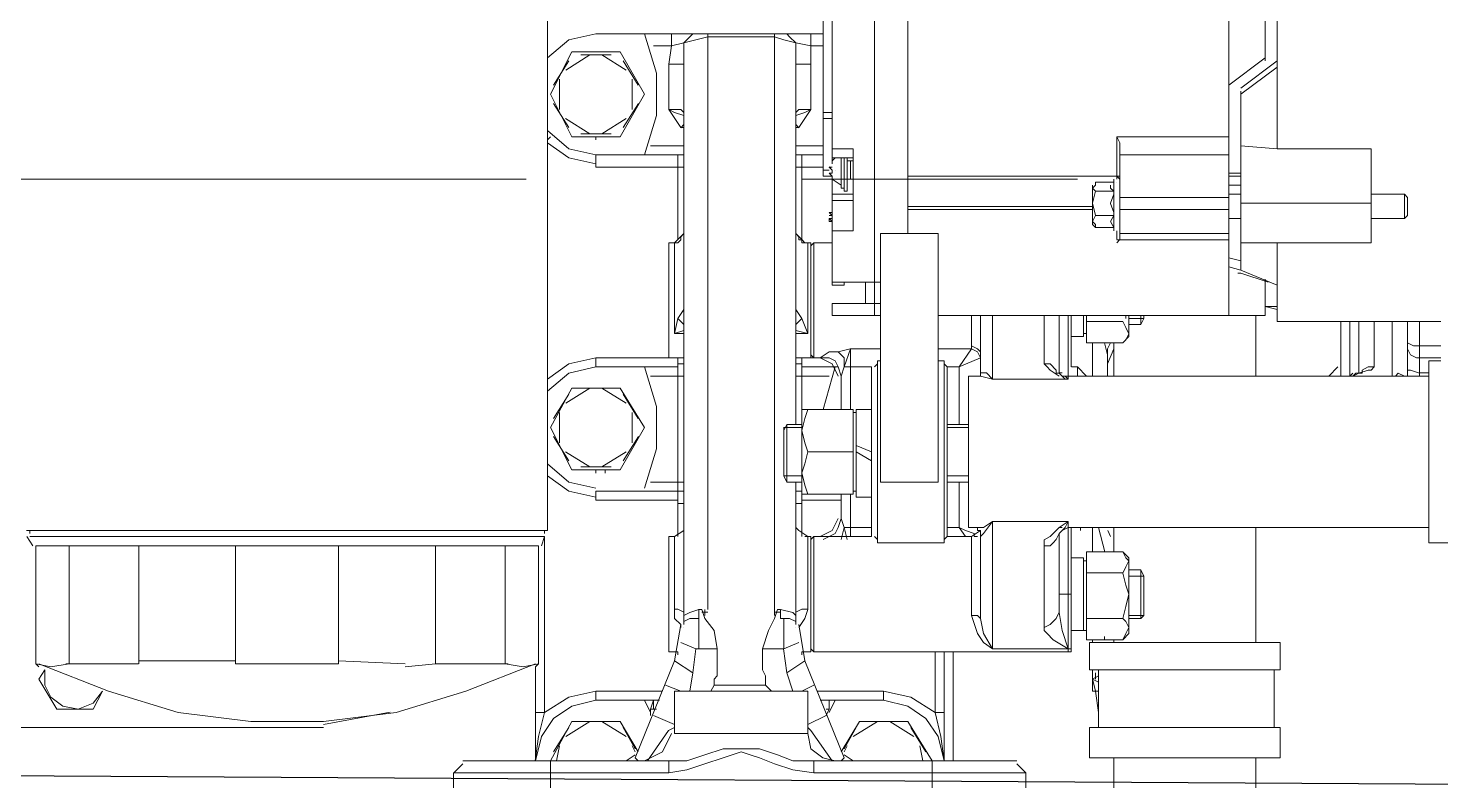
# Model space of a CAD drawing. Header units: inches. Extents: x 11 to 128, y 20 to 108.
# Drawn here: x 31.5792 to 31.9125, y 82.4054 to 82.5828 of the extents above; entities that cross this region are included whole.
import ezdxf

# ---------------------------------------------------------------- set-up
doc = ezdxf.new("R2010")
doc.units = ezdxf.units.IN
doc.header["$MEASUREMENT"] = 0
doc.layers.add('1', color=255, linetype='Continuous')
doc.layers.add('Dim', color=6, linetype='Continuous', lineweight=13)

# ---------------------------------------------------------------- blocks, each defined once
blk = doc.blocks.new('5')
at = {"layer": '1', "lineweight": 9}
for p, q in [((226.65799, -21.88757), (226.65799, -22.10032)), ((226.80088, -22.05523), (226.80088, -21.91553)), ((226.72657, -22.05522), (226.72657, -21.92948)), ((226.73357, -21.92949), (226.73357, -22.03805)), ((226.81106, -21.93839), (226.81106, -22.02031)), ((226.80851, -22.00187), (226.80851, -21.95488)), ((226.7177, -22.02347), (226.7177, -21.96569)), ((226.71579, -22.01269), (226.71579, -21.993)), ((226.66245, -21.99746), (226.66817, -21.99617)), ((226.66817, -21.99617), (226.71578, -21.99617)), ((226.68086, -22.00441), (226.67831, -21.99617)), ((226.68403, -21.99617), (226.68403, -21.9987)), ((226.68657, -21.99807), (226.68784, -21.99681)), ((226.68784, -21.99681), (226.68849, -21.99618)), ((226.68849, -21.99618), (226.68976, -21.99618)), ((226.69165, -21.99681), (226.68911, -21.99744)), ((226.69165, -22.11683), (226.69165, -21.99616)), ((226.70562, -21.99681), (226.69165, -21.99681)), ((226.70562, -22.11683), (226.70562, -21.99616)), ((226.70754, -21.99744), (226.70562, -21.99681)), ((226.70817, -21.99618), (226.7069, -21.99618)), ((226.70879, -21.99681), (226.70817, -21.99618)), ((226.71008, -21.99807), (226.70879, -21.99681)), ((226.71324, -21.9987), (226.71324, -21.99617)), ((226.65799, -22.00125), (226.66245, -21.99746)), ((226.68403, -21.9987), (226.68023, -21.9987)), ((226.68342, -22.00253), (226.68402, -21.99869)), ((226.68403, -21.99871), (226.68657, -21.99807)), ((226.68657, -21.99808), (226.68657, -22.00253)), ((226.68911, -21.99744), (226.68658, -21.99807)), ((226.71008, -21.99807), (226.70754, -21.99744)), ((226.71008, -22.00252), (226.71008, -21.99807)), ((226.71324, -21.9987), (226.71009, -21.99807)), ((226.71579, -21.9987), (226.71324, -21.9987)), ((226.71324, -22.00254), (226.71324, -21.9987)), ((226.65865, -22.00887), (226.66307, -21.99998)), ((226.66245, -22.00187), (226.65928, -22.00697)), ((226.66688, -22.00062), (226.66181, -22.0038)), ((226.66307, -21.99998), (226.67324, -21.99998)), ((226.67132, -22.00062), (226.66498, -22.00062)), ((226.67451, -22.00381), (226.66942, -22.00062)), ((226.67831, -22.00887), (226.67325, -21.99998)), ((226.67705, -22.00698), (226.67387, -22.00188)), ((226.68657, -22.00253), (226.68342, -22.00253)), ((226.68342, -22.01206), (226.68342, -22.00253)), ((226.68657, -22.12), (226.68657, -22.00254)), ((226.71008, -22.07808), (226.71008, -22.00253)), ((226.71008, -22.00253), (226.71323, -22.00253)), ((226.71324, -22.00253), (226.71324, -22.01206)), ((226.80088, -22.00698), (226.80851, -22.00124)), ((226.80342, -22.00761), (226.81107, -22.00187)), ((226.81106, -22.00253), (226.81106, -22.00253)), ((226.66054, -22.0057), (226.66054, -22.01207)), ((226.67577, -22.01206), (226.67577, -22.0057)), ((226.68086, -22.01331), (226.68086, -22.00441)), ((226.71579, -22.0057), (226.71579, -22.01207)), ((226.80342, -22.00887), (226.81107, -22.00316)), ((226.80088, -22.00761), (226.80088, -22.00824)), ((226.80342, -22.00823), (226.80342, -22.04571)), ((226.65865, -22.00887), (226.66307, -22.01777)), ((226.65928, -22.01077), (226.66244, -22.01586)), ((226.67324, -22.01777), (226.67831, -22.00887)), ((226.67387, -22.01586), (226.67706, -22.01078)), ((226.6618, -22.01395), (226.66687, -22.01713)), ((226.66942, -22.01714), (226.67451, -22.01395)), ((226.67831, -22.02157), (226.68086, -22.01331)), ((226.68466, -22.01268), (226.68342, -22.01206)), ((226.68342, -22.01207), (226.68594, -22.01586)), ((226.68532, -22.01207), (226.68342, -22.01207)), ((226.68657, -22.01331), (226.68466, -22.01268)), ((226.68595, -22.01207), (226.68532, -22.01207)), ((226.68657, -22.01268), (226.68595, -22.01207)), ((226.71072, -22.01206), (226.71009, -22.01267)), ((226.71009, -22.01331), (226.71199, -22.01267)), ((226.71324, -22.01206), (226.71072, -22.01586)), ((226.71199, -22.01206), (226.71072, -22.01206)), ((226.71199, -22.01267), (226.71324, -22.01206)), ((226.71324, -22.01206), (226.71199, -22.01206)), ((226.71579, -22.01268), (226.7177, -22.01268)), ((226.71579, -22.02601), (226.71579, -22.01269)), ((226.7177, -22.01395), (226.71579, -22.01395)), ((226.65799, -22.01649), (226.66245, -22.0203)), ((226.66498, -22.01714), (226.67132, -22.01714)), ((226.68594, -22.01586), (226.68657, -22.01586)), ((226.68657, -22.01523), (226.68595, -22.01587)), ((226.71008, -22.01523), (226.71071, -22.01587)), ((226.71008, -22.01586), (226.71071, -22.01586)), ((226.65865, -22.01777), (226.65798, -22.0184)), ((226.65799, -22.01903), (226.66245, -22.02219)), ((226.66245, -22.0203), (226.66816, -22.02157)), ((226.66307, -22.01777), (226.67324, -22.01777)), ((226.66817, -22.0184), (226.66817, -22.01777)), ((226.67006, -22.01777), (226.67006, -22.01777)), ((226.6796, -22.01967), (226.68657, -22.01967)), ((226.71008, -22.01967), (226.7158, -22.01967)), ((226.7177, -22.02031), (226.72212, -22.02031)), ((226.72213, -22.03747), (226.72213, -22.02031)), ((226.7774, -22.02665), (226.7774, -22.01777)), ((226.7774, -22.01777), (226.77803, -22.01903)), ((226.80088, -22.01777), (226.77741, -22.01777)), ((226.77803, -22.01903), (226.77803, -22.01903)), ((226.77803, -22.01903), (226.77803, -22.02032)), ((226.77803, -22.03935), (226.77803, -22.02031)), ((226.81106, -22.02031), (226.80341, -22.01967)), ((226.81106, -22.02031), (226.83074, -22.02031)), ((226.83073, -22.0203), (226.83073, -22.03999)), ((226.66245, -22.02219), (226.66816, -22.02346)), ((226.67895, -22.02157), (226.66817, -22.02157)), ((226.66817, -22.02157), (226.66817, -22.02413)), ((226.68657, -22.02157), (226.67895, -22.02157)), ((226.68531, -22.02157), (226.68531, -22.03934)), ((226.71008, -22.02157), (226.7158, -22.02157)), ((226.71134, -22.03935), (226.71134, -22.02158)), ((226.7177, -22.02347), (226.7177, -22.02283)), ((226.7177, -22.02283), (226.7177, -22.02347)), ((226.7177, -22.02284), (226.7177, -22.02284)), ((226.7177, -22.02284), (226.7177, -22.02284)), ((226.7177, -22.02284), (226.7177, -22.02284)), ((226.7177, -22.02347), (226.7177, -22.02347)), ((226.7177, -22.02347), (226.7177, -22.02347)), ((226.7177, -22.02347), (226.7177, -22.02347)), ((226.7177, -22.02347), (226.7177, -22.02347)), ((226.72213, -22.0222), (226.71771, -22.0222)), ((226.71833, -22.0222), (226.71771, -22.02283)), ((226.7196, -22.0222), (226.7196, -22.02857)), ((226.72023, -22.02919), (226.72023, -22.02219)), ((226.72087, -22.02219), (226.72087, -22.02919)), ((226.72087, -22.02284), (226.72152, -22.02284)), ((226.72152, -22.02283), (226.72152, -22.02665)), ((226.72152, -22.02284), (226.72213, -22.02284)), ((226.77803, -22.02157), (226.80088, -22.02157)), ((226.68657, -22.02412), (226.66817, -22.02412)), ((226.71008, -22.02412), (226.7158, -22.02412)), ((226.71579, -22.02474), (226.71708, -22.02474)), ((226.7177, -22.02601), (226.71579, -22.02601)), ((226.71579, -22.02601), (226.7177, -22.02601)), ((226.7177, -22.02412), (226.71707, -22.02412)), ((226.71707, -22.02412), (226.7177, -22.02475)), ((226.71707, -22.02412), (226.71707, -22.02412)), ((226.71707, -22.02538), (226.71707, -22.02538)), ((226.71707, -22.02538), (226.7177, -22.02601)), ((226.71708, -22.02411), (226.7177, -22.02474)), ((226.7177, -22.02601), (226.71708, -22.02538)), ((226.71708, -22.02538), (226.7177, -22.02538)), ((226.7177, -22.02538), (226.71708, -22.02538)), ((226.7177, -22.02412), (226.7177, -22.02412)), ((226.7177, -22.02412), (226.7177, -22.02412)), ((226.7177, -22.02412), (226.7177, -22.02412)), ((226.7177, -22.02474), (226.7177, -22.02474)), ((226.7177, -22.02474), (226.7177, -22.02474)), ((226.7177, -22.02474), (226.7177, -22.02474)), ((226.7177, -22.02474), (226.7177, -22.02474)), ((226.7177, -22.02474), (226.7177, -22.02474)), ((226.7177, -22.02474), (226.7177, -22.02474)), ((226.7177, -22.02474), (226.7177, -22.02474)), ((226.7177, -22.02474), (226.7177, -22.02474)), ((226.7177, -22.02474), (226.7177, -22.02474)), ((226.7177, -22.02474), (226.7177, -22.02474)), ((226.7177, -22.02474), (226.7177, -22.02474)), ((226.7177, -22.02474), (226.7177, -22.02474)), ((226.7177, -22.02474), (226.7177, -22.02474)), ((226.7177, -22.02474), (226.7177, -22.02474)), ((226.7177, -22.02474), (226.7177, -22.02474)), ((226.7177, -22.02474), (226.7177, -22.02474)), ((226.7177, -22.02474), (226.7177, -22.02538)), ((226.7177, -22.02474), (226.7177, -22.02474)), ((226.7177, -22.02474), (226.7177, -22.02474)), ((226.7177, -22.02474), (226.7177, -22.02474)), ((226.7177, -22.02538), (226.7177, -22.02538)), ((226.7177, -22.02538), (226.7177, -22.02538)), ((226.7177, -22.02538), (226.7177, -22.02538)), ((226.7177, -22.02601), (226.7177, -22.02601)), ((226.7177, -22.02601), (226.7177, -22.02601)), ((226.7177, -22.02601), (226.7177, -22.02601)), ((226.7177, -22.02601), (226.7177, -22.02601)), ((226.7177, -22.02602), (226.7177, -22.02665)), ((226.7177, -22.02665), (226.7177, -22.02602)), ((226.71833, -22.02474), (226.71833, -22.02474)), ((226.7774, -22.02601), (226.73356, -22.02601)), ((226.73357, -22.02601), (226.7774, -22.02601)), ((226.77803, -22.02601), (226.7774, -22.02601)), ((226.7774, -22.02601), (226.7774, -22.02601)), ((226.77803, -22.02665), (226.7774, -22.02602)), ((226.77803, -22.02664), (226.77803, -22.02601)), ((226.80342, -22.02538), (226.80088, -22.02538)), ((226.80088, -22.02601), (226.80343, -22.02601)), ((226.7177, -22.04888), (226.7177, -22.02664)), ((226.7177, -22.02665), (226.7177, -22.02665)), ((226.7196, -22.02793), (226.7177, -22.02665)), ((226.7177, -22.02665), (226.7177, -22.02728)), ((226.7177, -22.02665), (226.7177, -22.02665)), ((226.7177, -22.02728), (226.7177, -22.02665)), ((226.7177, -22.02665), (226.7177, -22.02665)), ((226.7177, -22.02665), (226.7177, -22.02665)), ((226.7177, -22.02665), (226.7177, -22.02665)), ((226.7177, -22.02665), (226.7177, -22.02665)), ((226.7177, -22.02665), (226.7177, -22.02665)), ((226.7177, -22.02728), (226.7177, -22.02728)), ((226.7196, -22.02856), (226.72023, -22.02856)), ((226.72087, -22.02919), (226.72023, -22.02919)), ((226.72152, -22.02665), (226.72087, -22.02665)), ((226.72152, -22.02665), (226.72213, -22.02665)), ((226.77231, -22.02793), (226.77231, -22.03617)), ((226.77295, -22.02793), (226.77231, -22.02856)), ((226.77231, -22.02856), (226.77231, -22.02856)), ((226.77231, -22.02856), (226.77295, -22.02919)), ((226.77231, -22.03172), (226.77295, -22.02919)), ((226.77675, -22.02728), (226.77296, -22.02728)), ((226.77296, -22.02792), (226.77296, -22.02729)), ((226.77675, -22.02919), (226.77296, -22.02919)), ((226.77611, -22.02793), (226.77611, -22.02856)), ((226.77611, -22.02856), (226.77675, -22.02919)), ((226.77675, -22.02792), (226.77675, -22.02664)), ((226.77675, -22.03172), (226.77675, -22.02664)), ((226.77675, -22.02729), (226.77675, -22.02792)), ((226.77675, -22.02982), (226.77675, -22.02919)), ((226.7774, -22.02728), (226.7774, -22.02728)), ((226.77803, -22.02665), (226.77803, -22.02665)), ((226.77803, -22.02665), (226.77803, -22.02665)), ((226.80342, -22.02792), (226.80088, -22.02792)), ((226.7177, -22.02982), (226.72212, -22.02982)), ((226.7177, -22.0311), (226.72212, -22.0311)), ((226.73357, -22.03236), (226.77232, -22.03236)), ((226.77296, -22.03428), (226.77231, -22.03172)), ((226.77611, -22.03172), (226.77675, -22.02982)), ((226.77675, -22.03365), (226.77611, -22.03173)), ((226.77675, -22.03747), (226.77675, -22.03173)), ((226.77803, -22.03047), (226.80088, -22.03047)), ((226.80342, -22.02982), (226.80088, -22.02982)), ((226.80342, -22.03172), (226.83073, -22.03172)), ((226.83773, -22.02982), (226.83074, -22.02982)), ((226.83773, -22.02981), (226.83773, -22.03489)), ((226.83836, -22.03047), (226.83773, -22.02981)), ((226.83836, -22.03046), (226.83836, -22.03428)), ((226.71707, -22.03365), (226.71707, -22.03365)), ((226.71707, -22.03365), (226.71707, -22.03365)), ((226.71707, -22.03365), (226.7177, -22.03365)), ((226.71707, -22.03428), (226.7177, -22.03428)), ((226.71707, -22.03489), (226.71707, -22.03489)), ((226.71707, -22.03489), (226.7177, -22.03553)), ((226.7177, -22.03428), (226.71708, -22.03364)), ((226.7177, -22.03489), (226.71708, -22.03489)), ((226.71708, -22.03553), (226.71708, -22.0349)), ((226.71708, -22.0349), (226.7177, -22.0349)), ((226.7177, -22.033), (226.7177, -22.033)), ((226.7177, -22.03365), (226.7177, -22.03365)), ((226.7177, -22.03365), (226.7177, -22.03365)), ((226.7177, -22.03428), (226.7177, -22.03428)), ((226.7177, -22.03428), (226.7177, -22.03428)), ((226.7177, -22.03428), (226.7177, -22.03428)), ((226.7177, -22.03428), (226.7177, -22.03428)), ((226.7177, -22.03489), (226.7177, -22.03489)), ((226.7177, -22.03489), (226.7177, -22.03489)), ((226.7177, -22.03489), (226.7177, -22.03489)), ((226.73357, -22.033), (226.77232, -22.033)), ((226.77296, -22.03428), (226.77231, -22.03554)), ((226.77675, -22.03428), (226.77296, -22.03428)), ((226.77611, -22.03553), (226.77675, -22.03427)), ((226.77675, -22.03364), (226.77675, -22.03428)), ((226.80088, -22.033), (226.77803, -22.033)), ((226.80342, -22.03489), (226.80088, -22.03489)), ((226.83773, -22.03489), (226.83074, -22.03489)), ((226.83836, -22.03428), (226.83773, -22.03489)), ((226.68657, -22.03807), (226.68466, -22.03999)), ((226.68657, -22.03806), (226.68595, -22.03872)), ((226.68657, -22.03806), (226.68657, -22.03806)), ((226.71008, -22.03806), (226.71071, -22.03872)), ((226.71008, -22.03807), (226.71071, -22.0387)), ((226.7177, -22.03553), (226.71708, -22.03553)), ((226.7177, -22.03553), (226.7177, -22.03553)), ((226.7177, -22.03553), (226.7177, -22.03553)), ((226.7177, -22.03553), (226.7177, -22.03553)), ((226.7177, -22.03553), (226.7177, -22.03553)), ((226.7177, -22.03553), (226.7177, -22.03553)), ((226.7177, -22.03553), (226.7177, -22.03616)), ((226.7177, -22.03616), (226.7177, -22.03553)), ((226.7177, -22.03747), (226.72212, -22.03747)), ((226.73993, -22.03806), (226.72786, -22.03806)), ((226.72786, -22.03807), (226.72786, -22.09016)), ((226.73993, -22.09016), (226.73993, -22.03807)), ((226.77231, -22.03553), (226.77231, -22.03553)), ((226.77231, -22.03553), (226.77295, -22.03616)), ((226.77231, -22.03617), (226.77295, -22.03682)), ((226.77295, -22.03616), (226.77295, -22.03682)), ((226.77675, -22.03682), (226.77296, -22.03682)), ((226.77296, -22.03682), (226.77296, -22.03682)), ((226.77675, -22.03682), (226.77611, -22.03553)), ((226.77675, -22.03617), (226.77675, -22.03617)), ((226.77675, -22.03747), (226.77675, -22.03682)), ((226.77675, -22.03682), (226.77675, -22.03682)), ((226.7774, -22.03747), (226.7774, -22.03934)), ((226.7774, -22.03747), (226.7774, -22.03747)), ((226.80088, -22.03806), (226.77803, -22.03806)), ((226.77803, -22.03806), (226.77803, -22.03872)), ((226.68342, -22.06412), (226.68342, -22.03999)), ((226.68342, -22.03999), (226.68465, -22.03999)), ((226.68532, -22.03998), (226.68466, -22.03998)), ((226.68466, -22.03999), (226.68466, -22.03999)), ((226.68466, -22.03999), (226.68466, -22.05904)), ((226.68595, -22.03935), (226.68532, -22.03998)), ((226.68595, -22.03872), (226.68595, -22.03935)), ((226.71071, -22.0387), (226.71071, -22.03936)), ((226.71071, -22.03871), (226.71134, -22.03934)), ((226.71071, -22.03871), (226.71071, -22.03871)), ((226.71071, -22.03936), (226.71134, -22.03936)), ((226.71134, -22.03934), (226.71198, -22.04)), ((226.71134, -22.03935), (226.71134, -22.03935)), ((226.71134, -22.03936), (226.71134, -22.03999)), ((226.71134, -22.03999), (226.71198, -22.03999)), ((226.71198, -22.03999), (226.71323, -22.03999)), ((226.71198, -22.03999), (226.71198, -22.03999)), ((226.71198, -22.03999), (226.71261, -22.03999)), ((226.71198, -22.03999), (226.71198, -22.03999)), ((226.71198, -22.04), (226.71261, -22.04)), ((226.71261, -22.03999), (226.71261, -22.05904)), ((226.71261, -22.03999), (226.71261, -22.03999)), ((226.71261, -22.03999), (226.71261, -22.03999)), ((226.71324, -22.04064), (226.71387, -22.03998)), ((226.71324, -22.03999), (226.71324, -22.06412)), ((226.71387, -22.06411), (226.71387, -22.03998)), ((226.7177, -22.03999), (226.71387, -22.03999)), ((226.77803, -22.03934), (226.7774, -22.04)), ((226.7774, -22.03935), (226.80087, -22.03935)), ((226.77803, -22.03871), (226.77803, -22.03871)), ((226.77803, -22.03871), (226.77803, -22.03871)), ((226.77803, -22.03871), (226.77803, -22.03934)), ((226.80087, -22.03935), (226.77803, -22.03935)), ((226.77803, -22.03935), (226.80087, -22.03935)), ((226.83073, -22.03999), (226.80343, -22.03999)), ((226.81106, -22.03998), (226.81106, -22.05651)), ((226.80088, -22.04317), (226.80343, -22.0438)), ((226.80088, -22.04506), (226.80343, -22.04572)), ((226.80278, -22.04634), (226.80343, -22.04634)), ((226.80342, -22.04571), (226.81107, -22.04887)), ((226.80342, -22.04634), (226.80915, -22.04822)), ((226.72786, -22.04822), (226.71771, -22.04822)), ((226.72023, -22.04888), (226.71771, -22.04888)), ((226.72023, -22.04823), (226.72023, -22.04888)), ((226.72468, -22.04822), (226.72468, -22.05269)), ((226.80851, -22.0476), (226.80851, -22.05523)), ((226.7177, -22.0527), (226.7177, -22.05523)), ((226.7177, -22.0527), (226.72786, -22.0527)), ((226.68466, -22.05904), (226.68532, -22.05588)), ((226.68531, -22.05587), (226.68657, -22.05713)), ((226.68532, -22.05588), (226.68657, -22.05396)), ((226.71008, -22.05396), (226.71134, -22.05587)), ((226.71134, -22.05587), (226.71009, -22.05713)), ((226.71134, -22.05587), (226.71261, -22.05904)), ((226.7177, -22.05523), (226.72657, -22.05523)), ((226.72657, -22.05523), (226.72786, -22.05523)), ((226.73993, -22.05523), (226.80088, -22.05523)), ((226.7469, -22.06158), (226.7469, -22.05524)), ((226.74882, -22.06728), (226.74882, -22.05523)), ((226.75134, -22.06856), (226.75134, -22.05524)), ((226.76215, -22.05523), (226.76215, -22.06539)), ((226.76531, -22.05523), (226.76531, -22.06729)), ((226.76722, -22.05523), (226.76722, -22.06855)), ((226.76786, -22.05523), (226.76786, -22.06602)), ((226.77041, -22.05967), (226.77041, -22.05524)), ((226.77104, -22.06094), (226.77104, -22.05523)), ((226.7793, -22.05587), (226.7793, -22.05524)), ((226.77993, -22.05524), (226.77993, -22.05967)), ((226.7831, -22.05587), (226.77993, -22.05587)), ((226.78247, -22.05523), (226.78247, -22.05713)), ((226.78247, -22.05713), (226.7831, -22.05586)), ((226.7831, -22.05523), (226.7831, -22.05586)), ((226.80851, -22.05523), (226.80088, -22.05523)), ((226.80659, -22.05523), (226.80659, -22.06792)), ((226.81106, -22.05334), (226.80851, -22.05334)), ((226.80851, -22.05334), (226.81106, -22.05395)), ((226.68466, -22.05904), (226.68657, -22.05841)), ((226.68657, -22.05904), (226.68466, -22.05904)), ((226.71008, -22.05841), (226.71261, -22.05904)), ((226.71261, -22.05904), (226.71009, -22.05904)), ((226.77104, -22.05904), (226.77041, -22.05904)), ((226.77864, -22.05651), (226.77103, -22.05651)), ((226.77864, -22.05652), (226.77931, -22.05776)), ((226.77931, -22.05776), (226.77993, -22.05905)), ((226.78247, -22.05713), (226.77993, -22.05713)), ((226.77993, -22.05713), (226.78247, -22.05713)), ((226.81106, -22.05651), (226.84535, -22.05651)), ((226.82439, -22.06792), (226.82439, -22.0565)), ((226.82631, -22.0565), (226.82631, -22.06792)), ((226.82819, -22.06728), (226.82819, -22.05651)), ((226.83136, -22.06603), (226.83136, -22.0565)), ((226.83518, -22.05651), (226.83518, -22.06793)), ((226.83836, -22.05651), (226.83836, -22.06793)), ((226.8409, -22.06792), (226.8409, -22.0565)), ((226.7469, -22.06221), (226.7469, -22.06158)), ((226.7469, -22.06158), (226.74819, -22.06221)), ((226.76914, -22.05967), (226.76787, -22.05967)), ((226.76787, -22.05967), (226.77041, -22.05967)), ((226.77864, -22.06094), (226.77103, -22.06094)), ((226.77231, -22.06094), (226.77231, -22.06792)), ((226.77485, -22.06094), (226.77548, -22.06349)), ((226.77611, -22.06094), (226.77548, -22.06222)), ((226.77675, -22.06094), (226.77675, -22.06792)), ((226.77993, -22.05967), (226.77864, -22.06095)), ((226.77931, -22.06031), (226.77864, -22.06094)), ((226.77993, -22.05905), (226.77931, -22.06031)), ((226.83836, -22.06222), (226.83836, -22.06095)), ((226.83965, -22.06158), (226.83836, -22.06095)), ((226.8409, -22.06158), (226.83965, -22.06158)), ((226.84535, -22.06158), (226.84091, -22.06158)), ((226.66817, -22.06411), (226.66245, -22.0654)), ((226.68342, -22.06411), (226.66817, -22.06411)), ((226.66817, -22.06411), (226.66817, -22.06603)), ((226.68657, -22.06411), (226.68342, -22.06411)), ((226.68531, -22.06603), (226.68531, -22.06411)), ((226.71008, -22.06411), (226.71323, -22.06411)), ((226.71134, -22.06411), (226.71134, -22.06603)), ((226.71323, -22.06411), (226.71388, -22.06411)), ((226.71324, -22.06349), (226.71387, -22.06412)), ((226.71516, -22.06411), (226.71387, -22.06411)), ((226.71707, -22.06285), (226.71516, -22.06411)), ((226.71516, -22.06411), (226.71516, -22.06411)), ((226.7177, -22.06539), (226.71516, -22.06411)), ((226.71708, -22.06411), (226.71516, -22.06411)), ((226.71897, -22.06285), (226.71707, -22.06285)), ((226.71833, -22.06476), (226.71708, -22.06411)), ((226.71898, -22.06603), (226.71833, -22.06476)), ((226.72151, -22.06222), (226.71897, -22.06285)), ((226.72023, -22.06411), (226.71898, -22.06285)), ((226.72152, -22.06221), (226.72023, -22.06603)), ((226.72023, -22.06603), (226.72023, -22.06411)), ((226.72786, -22.06222), (226.72152, -22.06222)), ((226.72152, -22.06222), (226.72152, -22.07493)), ((226.72721, -22.10286), (226.72721, -22.06476)), ((226.72721, -22.06476), (226.72787, -22.06476)), ((226.7469, -22.06222), (226.73993, -22.06222)), ((226.73993, -22.06476), (226.7412, -22.06476)), ((226.74119, -22.10286), (226.74119, -22.06477)), ((226.7469, -22.06222), (226.74437, -22.06603)), ((226.74437, -22.06603), (226.74882, -22.06411)), ((226.74819, -22.06285), (226.7469, -22.06222)), ((226.74819, -22.06221), (226.74882, -22.06285)), ((226.74882, -22.06411), (226.74819, -22.06285)), ((226.74882, -22.06285), (226.74882, -22.06348)), ((226.74882, -22.06411), (226.74882, -22.06348)), ((226.77548, -22.06222), (226.77548, -22.06349)), ((226.77675, -22.06222), (226.77548, -22.06538)), ((226.77548, -22.06349), (226.77548, -22.06791)), ((226.83899, -22.06348), (226.83836, -22.06222)), ((226.84028, -22.06411), (226.83899, -22.06348)), ((226.8409, -22.06411), (226.84028, -22.06411)), ((226.84535, -22.06411), (226.84091, -22.06411)), ((226.84282, -22.06476), (226.84534, -22.06476)), ((226.84282, -22.06477), (226.84282, -22.10286)), ((226.66245, -22.0654), (226.65799, -22.06856)), ((226.66245, -22.06729), (226.65799, -22.07109)), ((226.66817, -22.06603), (226.66245, -22.06729)), ((226.67896, -22.06603), (226.66816, -22.06603)), ((226.68086, -22.07428), (226.67831, -22.06602)), ((226.68531, -22.06603), (226.67896, -22.06603)), ((226.6796, -22.06792), (226.68657, -22.06792)), ((226.68531, -22.06539), (226.68657, -22.06539)), ((226.68531, -22.09206), (226.68531, -22.06603)), ((226.71008, -22.06539), (226.71134, -22.06539)), ((226.71008, -22.06792), (226.71707, -22.06792)), ((226.71134, -22.06603), (226.71134, -22.07809)), ((226.7177, -22.06603), (226.71135, -22.06603)), ((226.71833, -22.06603), (226.71579, -22.07492)), ((226.71897, -22.06792), (226.7177, -22.06539)), ((226.71897, -22.06603), (226.7177, -22.06603)), ((226.7196, -22.06792), (226.71898, -22.06603)), ((226.72023, -22.06603), (226.7196, -22.06792)), ((226.7196, -22.06792), (226.7196, -22.07492)), ((226.7196, -22.06792), (226.7196, -22.06792)), ((226.72594, -22.06603), (226.72023, -22.06603)), ((226.72594, -22.06602), (226.72594, -22.10158)), ((226.72721, -22.06539), (226.72658, -22.06602)), ((226.74184, -22.06603), (226.7412, -22.0654)), ((226.74184, -22.10158), (226.74184, -22.06602)), ((226.74437, -22.06603), (226.74185, -22.06603)), ((226.74437, -22.07809), (226.74437, -22.06603)), ((226.74627, -22.06792), (226.74881, -22.06792)), ((226.74881, -22.06792), (226.74627, -22.06792)), ((226.74627, -22.06792), (226.74627, -22.09969)), ((226.74627, -22.06856), (226.74627, -22.06793)), ((226.74882, -22.06792), (226.74882, -22.06728)), ((226.74945, -22.06728), (226.74882, -22.06728)), ((226.74882, -22.06792), (226.74882, -22.06792)), ((226.74882, -22.06793), (226.75134, -22.06856)), ((226.75009, -22.06728), (226.74945, -22.06728)), ((226.75134, -22.06856), (226.75009, -22.06728)), ((226.76215, -22.06539), (226.76277, -22.06602)), ((226.76342, -22.06539), (226.76215, -22.06539)), ((226.76277, -22.06602), (226.76342, -22.06666)), ((226.76468, -22.06666), (226.76342, -22.06539)), ((226.76342, -22.06666), (226.7653, -22.06792)), ((226.76467, -22.06666), (226.76467, -22.06729)), ((226.76467, -22.06729), (226.7653, -22.06729)), ((226.7653, -22.06729), (226.76596, -22.06792)), ((226.76531, -22.06728), (226.76597, -22.06728)), ((226.76596, -22.06792), (226.76722, -22.06792)), ((226.76596, -22.06792), (226.76596, -22.06792)), ((226.76659, -22.06792), (226.76596, -22.06792)), ((226.76596, -22.06792), (226.76659, -22.06856)), ((226.76722, -22.06856), (226.76659, -22.06792)), ((226.82632, -22.06792), (226.76722, -22.06792)), ((226.76914, -22.06603), (226.76787, -22.06603)), ((226.76914, -22.06793), (226.76914, -22.06603)), ((226.76914, -22.06603), (226.77104, -22.06793)), ((226.82185, -22.06792), (226.82374, -22.06603)), ((226.82631, -22.06792), (226.82692, -22.06729)), ((226.82631, -22.06792), (226.82692, -22.06792)), ((226.82692, -22.06792), (226.82631, -22.06792)), ((226.82631, -22.06792), (226.82631, -22.06792)), ((226.82631, -22.06792), (226.82631, -22.06792)), ((226.83518, -22.06792), (226.82632, -22.06792)), ((226.82755, -22.06729), (226.82692, -22.06792)), ((226.82692, -22.06792), (226.82819, -22.06729)), ((226.82692, -22.06792), (226.82692, -22.06792)), ((226.82819, -22.06729), (226.82755, -22.06729)), ((226.82819, -22.06729), (226.83011, -22.06666)), ((226.82884, -22.06729), (226.82819, -22.06729)), ((226.83011, -22.06602), (226.82884, -22.06666)), ((226.82884, -22.06666), (226.82884, -22.06666)), ((226.82884, -22.06666), (226.82884, -22.06729)), ((226.82884, -22.06728), (226.82884, -22.06728)), ((226.83136, -22.06602), (226.83011, -22.06602)), ((226.83011, -22.06666), (226.83073, -22.06666)), ((226.83073, -22.06666), (226.83136, -22.06603)), ((226.8371, -22.06792), (226.83518, -22.06792)), ((226.83583, -22.06792), (226.83518, -22.06792)), ((226.83645, -22.06729), (226.83583, -22.06792)), ((226.83773, -22.06792), (226.83645, -22.06729)), ((226.84283, -22.06792), (226.8371, -22.06792)), ((226.83773, -22.06792), (226.83773, -22.06792)), ((226.83836, -22.06792), (226.83836, -22.06539)), ((226.83836, -22.06539), (226.83836, -22.06666)), ((226.83836, -22.06666), (226.839, -22.06666)), ((226.839, -22.06666), (226.8409, -22.06729)), ((226.8409, -22.06728), (226.84282, -22.06728)), ((226.84282, -22.06792), (226.84282, -22.09969)), ((226.84282, -22.06856), (226.84282, -22.06793)), ((226.84282, -22.06793), (226.84282, -22.06856)), ((226.65865, -22.07872), (226.66307, -22.07046)), ((226.66688, -22.07047), (226.66181, -22.07363)), ((226.66307, -22.07047), (226.67324, -22.07047)), ((226.67132, -22.07047), (226.66498, -22.07047)), ((226.67451, -22.07364), (226.66942, -22.07047)), ((226.67831, -22.07872), (226.67325, -22.07046)), ((226.74627, -22.09969), (226.74627, -22.06855)), ((226.76722, -22.06856), (226.75134, -22.06856)), ((226.76659, -22.06856), (226.76722, -22.06856)), ((226.66245, -22.07174), (226.65928, -22.07682)), ((226.67705, -22.07683), (226.67387, -22.07175)), ((226.66054, -22.07555), (226.66054, -22.0819)), ((226.67577, -22.08189), (226.67577, -22.07555)), ((226.68086, -22.08316), (226.68086, -22.07428)), ((226.71134, -22.07492), (226.72212, -22.07492)), ((226.71134, -22.07493), (226.71134, -22.0927)), ((226.71261, -22.07492), (226.71199, -22.07682)), ((226.72213, -22.07492), (226.72213, -22.09269)), ((226.72213, -22.07555), (226.72276, -22.07555)), ((226.72594, -22.07492), (226.72276, -22.07492)), ((226.72276, -22.09333), (226.72276, -22.07492)), ((226.65865, -22.07872), (226.66307, -22.08761)), ((226.67324, -22.08761), (226.67831, -22.07872)), ((226.71134, -22.07872), (226.70753, -22.07872)), ((226.70817, -22.07809), (226.70754, -22.07936)), ((226.70754, -22.08887), (226.70754, -22.07873)), ((226.70817, -22.07809), (226.71134, -22.07809)), ((226.71134, -22.07809), (226.70817, -22.07809)), ((226.70817, -22.0781), (226.70817, -22.09016)), ((226.71199, -22.07682), (226.71134, -22.07935)), ((226.71134, -22.07935), (226.71199, -22.0819)), ((226.74184, -22.07809), (226.74627, -22.07809)), ((226.74627, -22.07809), (226.74184, -22.07809)), ((226.74627, -22.07872), (226.74185, -22.07872)), ((226.65928, -22.08062), (226.66244, -22.0857)), ((226.67387, -22.0857), (226.67706, -22.08062)), ((226.71199, -22.0819), (226.71261, -22.0838)), ((226.72594, -22.08379), (226.72276, -22.08251)), ((226.6618, -22.08379), (226.66687, -22.08698)), ((226.66942, -22.08699), (226.67451, -22.0838)), ((226.67831, -22.09142), (226.68086, -22.08316)), ((226.71261, -22.0838), (226.71199, -22.08635)), ((226.71261, -22.08379), (226.72214, -22.08379)), ((226.72594, -22.0857), (226.72276, -22.0838)), ((226.65799, -22.08634), (226.66245, -22.09015)), ((226.66307, -22.08761), (226.67324, -22.08761)), ((226.66498, -22.08699), (226.67132, -22.08699)), ((226.66817, -22.08825), (226.66817, -22.08762)), ((226.67006, -22.08825), (226.67006, -22.08762)), ((226.71199, -22.08635), (226.71134, -22.08824)), ((226.71134, -22.08824), (226.71199, -22.09077)), ((226.65799, -22.08887), (226.66245, -22.09205)), ((226.66245, -22.09015), (226.66816, -22.09142)), ((226.6796, -22.09016), (226.68657, -22.09016)), ((226.71134, -22.08887), (226.70753, -22.08887)), ((226.70817, -22.09016), (226.70754, -22.08887)), ((226.70817, -22.09016), (226.71134, -22.09016)), ((226.71134, -22.09016), (226.70817, -22.09016)), ((226.71008, -22.09016), (226.71008, -22.12001)), ((226.71134, -22.09016), (226.71134, -22.09205)), ((226.71199, -22.09077), (226.71261, -22.09269)), ((226.72786, -22.09016), (226.73993, -22.09016)), ((226.74184, -22.09016), (226.74627, -22.09016)), ((226.74627, -22.09016), (226.74184, -22.09016)), ((226.74627, -22.08887), (226.74185, -22.08887)), ((226.74437, -22.09969), (226.74437, -22.09016)), ((226.66245, -22.09205), (226.66816, -22.09332)), ((226.67896, -22.09206), (226.66816, -22.09206)), ((226.66817, -22.09206), (226.66817, -22.09395)), ((226.66817, -22.09395), (226.68532, -22.09395)), ((226.68531, -22.09206), (226.67896, -22.09206)), ((226.68531, -22.09206), (226.68531, -22.09395)), ((226.68531, -22.09395), (226.68531, -22.10158)), ((226.68657, -22.09206), (226.68532, -22.09206)), ((226.71134, -22.09206), (226.71009, -22.09206)), ((226.71134, -22.09206), (226.71134, -22.09206)), ((226.71134, -22.09396), (226.71134, -22.09206)), ((226.71134, -22.0927), (226.72212, -22.0927)), ((226.71134, -22.10158), (226.71134, -22.09395)), ((226.71134, -22.09395), (226.7196, -22.09395)), ((226.7196, -22.0927), (226.7196, -22.09778)), ((226.72152, -22.0927), (226.72152, -22.10157)), ((226.72213, -22.09206), (226.72276, -22.09206)), ((226.72594, -22.09333), (226.72276, -22.09333)), ((226.68657, -22.09461), (226.68532, -22.09461)), ((226.71134, -22.09461), (226.71009, -22.09461)), ((226.65799, -22.10032), (226.54876, -22.10032)), ((226.54941, -22.10032), (226.54941, -22.10095)), ((226.65736, -22.10095), (226.65736, -22.10032)), ((226.68466, -22.10158), (226.68657, -22.10032)), ((226.68657, -22.09969), (226.68657, -22.10032)), ((226.71009, -22.09968), (226.71071, -22.10032)), ((226.71071, -22.10032), (226.71261, -22.10158)), ((226.71516, -22.10158), (226.7177, -22.10032)), ((226.7177, -22.10032), (226.71897, -22.09779)), ((226.71898, -22.09968), (226.71833, -22.10095)), ((226.7196, -22.09778), (226.71898, -22.09968)), ((226.72023, -22.09969), (226.7196, -22.09779)), ((226.72023, -22.09969), (226.7196, -22.10222)), ((226.72594, -22.09969), (226.72023, -22.09969)), ((226.72087, -22.10222), (226.72023, -22.09969)), ((226.74184, -22.09969), (226.74437, -22.09969)), ((226.74564, -22.10032), (226.74437, -22.09969)), ((226.74437, -22.09969), (226.74564, -22.10158)), ((226.74752, -22.10095), (226.74564, -22.10032)), ((226.74627, -22.09969), (226.74819, -22.09969)), ((226.74819, -22.09969), (226.74627, -22.09969)), ((226.74627, -22.09969), (226.74627, -22.09969)), ((226.74882, -22.10032), (226.7469, -22.10158)), ((226.74819, -22.09969), (226.74819, -22.09969)), ((226.74944, -22.09969), (226.74819, -22.09969)), ((226.74819, -22.09969), (226.74819, -22.10032)), ((226.74819, -22.10032), (226.74881, -22.10032)), ((226.74881, -22.10032), (226.74881, -22.10095)), ((226.75134, -22.0984), (226.74944, -22.09969)), ((226.75134, -22.0984), (226.74945, -22.10095)), ((226.75134, -22.12507), (226.75134, -22.0984)), ((226.75134, -22.09841), (226.76723, -22.09841)), ((226.76531, -22.0997), (226.76341, -22.10157)), ((226.76596, -22.09969), (226.7653, -22.09969)), ((226.76722, -22.09841), (226.76531, -22.0997)), ((226.76531, -22.10095), (226.76597, -22.10032)), ((226.76596, -22.10032), (226.76596, -22.10032)), ((226.76597, -22.10032), (226.76722, -22.09969)), ((226.76597, -22.10031), (226.7666, -22.0997)), ((226.7666, -22.0997), (226.76722, -22.09841)), ((226.76722, -22.0984), (226.76722, -22.12507)), ((226.82631, -22.09969), (226.76722, -22.09969)), ((226.76722, -22.09969), (226.76722, -22.12572)), ((226.76786, -22.09969), (226.76786, -22.12572)), ((226.77041, -22.09969), (226.76976, -22.09969)), ((226.76977, -22.10032), (226.76977, -22.09968)), ((226.77231, -22.09969), (226.77231, -22.10477)), ((226.77358, -22.09969), (226.77486, -22.10477)), ((226.77611, -22.10158), (226.77549, -22.10032)), ((226.77675, -22.09969), (226.77675, -22.10477)), ((226.80659, -22.09969), (226.80659, -22.1238)), ((226.83517, -22.09969), (226.82631, -22.09969)), ((226.83518, -22.09969), (226.84283, -22.09969)), ((226.84283, -22.09969), (226.83835, -22.09969)), ((226.84282, -22.09969), (226.84282, -22.09969)), ((226.84282, -22.09969), (226.84282, -22.09969)), ((226.55004, -22.10349), (226.54877, -22.10159)), ((226.54941, -22.10158), (226.65735, -22.10158)), ((226.65673, -22.10348), (226.65736, -22.10158)), ((226.65736, -22.10158), (226.65736, -22.13843)), ((226.68465, -22.10158), (226.68342, -22.10158)), ((226.68342, -22.10158), (226.68342, -22.12572)), ((226.68466, -22.10158), (226.68466, -22.10158)), ((226.68466, -22.11683), (226.68466, -22.10158)), ((226.71198, -22.10158), (226.71261, -22.10158)), ((226.71261, -22.11682), (226.71261, -22.10158)), ((226.71261, -22.10158), (226.71324, -22.10158)), ((226.71324, -22.12572), (226.71324, -22.10158)), ((226.71324, -22.10222), (226.71387, -22.10159)), ((226.71387, -22.12572), (226.71387, -22.10158)), ((226.72594, -22.10158), (226.71388, -22.10158)), ((226.71708, -22.10158), (226.71579, -22.10221)), ((226.71833, -22.10095), (226.71708, -22.10158)), ((226.72657, -22.10158), (226.7272, -22.10221)), ((226.72721, -22.10286), (226.74119, -22.10286)), ((226.74119, -22.10222), (226.74184, -22.10159)), ((226.7469, -22.10158), (226.74185, -22.10158)), ((226.7469, -22.11809), (226.7469, -22.10159)), ((226.74752, -22.10158), (226.74752, -22.10095)), ((226.74819, -22.10158), (226.74752, -22.10158)), ((226.74881, -22.10095), (226.74881, -22.10158)), ((226.74882, -22.10158), (226.74944, -22.10095)), ((226.74882, -22.11872), (226.74882, -22.10158)), ((226.76341, -22.10157), (226.76216, -22.10223)), ((226.76216, -22.10223), (226.76216, -22.10349)), ((226.76405, -22.10285), (226.76341, -22.10348)), ((226.76468, -22.10222), (226.76405, -22.10285)), ((226.76531, -22.10095), (226.76468, -22.10222)), ((226.76531, -22.11746), (226.76531, -22.10095)), ((226.76531, -22.10095), (226.76531, -22.10095)), ((226.76531, -22.10095), (226.76531, -22.10095)), ((226.84282, -22.10286), (226.85741, -22.10286)), ((226.55066, -22.10349), (226.6561, -22.10349)), ((226.55066, -22.12826), (226.55066, -22.10349)), ((226.55765, -22.12826), (226.55765, -22.10349)), ((226.57226, -22.10349), (226.57226, -22.12826)), ((226.59258, -22.12826), (226.59258, -22.10349)), ((226.61419, -22.12826), (226.61419, -22.10349)), ((226.6345, -22.12826), (226.6345, -22.10349)), ((226.64909, -22.12826), (226.64909, -22.10349)), ((226.65609, -22.10349), (226.65609, -22.12826)), ((226.76215, -22.10349), (226.76215, -22.12065)), ((226.76341, -22.10348), (226.76216, -22.10348)), ((226.77041, -22.10603), (226.76787, -22.10603)), ((226.77041, -22.12127), (226.77041, -22.10603)), ((226.77864, -22.10476), (226.77103, -22.10476)), ((226.77104, -22.12319), (226.77104, -22.10476)), ((226.77993, -22.10603), (226.77864, -22.10476)), ((226.7793, -22.10602), (226.77864, -22.10476)), ((226.77993, -22.10666), (226.7793, -22.10602)), ((226.77993, -22.10603), (226.77993, -22.1219)), ((226.77104, -22.10667), (226.77041, -22.10667)), ((226.77864, -22.1092), (226.77103, -22.1092)), ((226.77864, -22.10921), (226.7793, -22.10794)), ((226.7793, -22.11174), (226.77864, -22.10921)), ((226.7793, -22.10794), (226.77993, -22.10666)), ((226.78247, -22.10857), (226.77993, -22.10857)), ((226.77993, -22.10857), (226.78247, -22.10857)), ((226.78247, -22.11871), (226.78247, -22.10857)), ((226.78247, -22.10857), (226.7831, -22.10986)), ((226.77993, -22.11365), (226.7793, -22.11174)), ((226.7831, -22.10985), (226.77993, -22.10985)), ((226.7831, -22.11809), (226.7831, -22.10985)), ((226.76531, -22.11365), (226.76722, -22.11365)), ((226.76722, -22.11365), (226.76787, -22.11365)), ((226.7793, -22.1162), (226.77993, -22.11365)), ((226.68465, -22.11873), (226.68465, -22.11683)), ((226.68532, -22.11682), (226.68466, -22.11682)), ((226.68657, -22.11745), (226.68532, -22.11682)), ((226.68784, -22.11746), (226.68657, -22.11809)), ((226.68657, -22.11809), (226.68657, -22.11938)), ((226.68976, -22.11683), (226.68784, -22.11746)), ((226.68975, -22.11683), (226.6904, -22.11683)), ((226.68976, -22.11872), (226.68976, -22.11682)), ((226.6904, -22.11683), (226.69102, -22.11872)), ((226.69165, -22.11745), (226.6904, -22.11745)), ((226.69102, -22.11809), (226.69102, -22.11683)), ((226.70562, -22.11809), (226.70562, -22.11683)), ((226.70562, -22.11872), (226.70626, -22.11683)), ((226.7069, -22.11745), (226.70563, -22.11745)), ((226.70627, -22.11683), (226.7069, -22.11683)), ((226.7069, -22.11683), (226.7069, -22.11872)), ((226.7069, -22.11683), (226.70942, -22.11746)), ((226.70942, -22.11746), (226.71009, -22.11809)), ((226.71008, -22.11745), (226.71134, -22.11682)), ((226.71009, -22.11809), (226.71009, -22.11938)), ((226.71134, -22.11682), (226.71261, -22.11682)), ((226.71261, -22.11683), (226.71199, -22.11872)), ((226.7469, -22.11809), (226.74819, -22.11809)), ((226.7469, -22.11809), (226.74753, -22.11999)), ((226.74819, -22.11809), (226.74882, -22.11872)), ((226.76531, -22.11745), (226.76468, -22.11872)), ((226.76596, -22.12128), (226.7653, -22.11746)), ((226.77864, -22.11873), (226.7793, -22.1162)), ((226.7831, -22.11809), (226.77993, -22.11809)), ((226.78247, -22.11872), (226.7831, -22.11809)), ((226.68594, -22.11999), (226.68465, -22.11873)), ((226.68466, -22.12761), (226.68595, -22.12)), ((226.68594, -22.12065), (226.68594, -22.11999)), ((226.68784, -22.11871), (226.68657, -22.11936)), ((226.68657, -22.11936), (226.68657, -22.12)), ((226.68657, -22.12), (226.68657, -22.12)), ((226.68657, -22.12065), (226.68657, -22.12065)), ((226.68976, -22.11871), (226.68784, -22.11871)), ((226.68976, -22.12507), (226.68976, -22.11872)), ((226.69102, -22.11872), (226.69294, -22.12128)), ((226.70435, -22.12128), (226.70562, -22.11872)), ((226.70879, -22.11871), (226.7069, -22.11871)), ((226.70754, -22.11872), (226.70754, -22.12507)), ((226.71008, -22.11936), (226.70879, -22.11871)), ((226.71008, -22.12), (226.71008, -22.11936)), ((226.71008, -22.12065), (226.71008, -22.12065)), ((226.71199, -22.11872), (226.71071, -22.12064)), ((226.71071, -22.12), (226.71198, -22.12761)), ((226.71071, -22.12065), (226.71071, -22.12065)), ((226.74753, -22.11999), (226.74819, -22.12191)), ((226.74945, -22.12191), (226.74882, -22.11872)), ((226.74882, -22.11872), (226.74882, -22.11872)), ((226.76215, -22.12065), (226.76215, -22.12128)), ((226.76341, -22.12), (226.76216, -22.12064)), ((226.76405, -22.11937), (226.76341, -22.12)), ((226.76468, -22.11872), (226.76405, -22.11937)), ((226.77864, -22.11872), (226.77103, -22.11872)), ((226.7793, -22.11936), (226.77864, -22.11873)), ((226.77993, -22.12065), (226.7793, -22.11936)), ((226.77993, -22.12064), (226.77931, -22.1219)), ((226.78247, -22.11872), (226.77993, -22.11872)), ((226.77993, -22.11872), (226.78247, -22.11872)), ((226.68594, -22.12381), (226.68909, -22.12507)), ((226.69294, -22.12128), (226.69356, -22.12507)), ((226.70309, -22.12507), (226.70435, -22.12128)), ((226.71071, -22.12381), (226.70754, -22.12507)), ((226.74819, -22.12191), (226.74945, -22.12381)), ((226.75134, -22.12507), (226.74945, -22.12191)), ((226.74945, -22.12381), (226.75134, -22.12507)), ((226.76215, -22.12128), (226.76277, -22.12191)), ((226.76277, -22.12191), (226.76405, -22.1232)), ((226.76405, -22.1232), (226.76722, -22.12507)), ((226.76722, -22.12507), (226.76596, -22.12128)), ((226.76914, -22.12127), (226.76787, -22.12127)), ((226.76787, -22.12127), (226.77041, -22.12127)), ((226.77104, -22.12127), (226.77041, -22.12127)), ((226.77864, -22.12319), (226.77103, -22.12319)), ((226.77167, -22.12381), (226.77167, -22.12953)), ((226.77167, -22.12381), (226.81169, -22.12381)), ((226.77231, -22.12319), (226.77231, -22.1238)), ((226.77485, -22.12319), (226.77485, -22.12253)), ((226.77675, -22.12319), (226.77675, -22.1238)), ((226.77931, -22.1219), (226.77864, -22.12319)), ((226.77993, -22.1219), (226.77864, -22.12319)), ((226.81169, -22.12953), (226.81169, -22.12381)), ((226.68342, -22.12572), (226.68531, -22.12572)), ((226.68403, -22.12572), (226.68532, -22.12572)), ((226.68531, -22.12572), (226.68531, -22.12635)), ((226.68849, -22.13014), (226.68909, -22.12508)), ((226.6891, -22.12507), (226.69356, -22.12507)), ((226.69356, -22.12507), (226.69356, -22.12952)), ((226.69356, -22.12507), (226.69356, -22.12507)), ((226.70309, -22.12952), (226.70309, -22.12507)), ((226.70309, -22.12507), (226.70753, -22.12507)), ((226.70309, -22.12507), (226.70309, -22.12507)), ((226.70817, -22.13014), (226.70753, -22.12508)), ((226.71134, -22.12635), (226.71134, -22.12572)), ((226.71134, -22.12572), (226.71324, -22.12572)), ((226.71324, -22.12507), (226.71387, -22.12572)), ((226.71387, -22.12572), (226.71324, -22.12507)), ((226.75134, -22.12572), (226.71386, -22.12572)), ((226.7393, -22.12571), (226.7393, -22.13842)), ((226.74119, -22.14859), (226.74119, -22.12572)), ((226.74309, -22.12572), (226.74309, -22.12827)), ((226.74309, -22.12827), (226.74309, -22.12572)), ((226.74309, -22.13078), (226.74309, -22.12572)), ((226.76722, -22.12507), (226.75134, -22.12507)), ((226.76723, -22.12572), (226.75134, -22.12572)), ((226.76722, -22.12507), (226.76787, -22.12507)), ((226.76786, -22.12572), (226.76722, -22.12572)), ((226.76786, -22.12572), (226.76786, -22.12572)), ((226.76786, -22.12572), (226.76786, -22.12572)), ((226.55383, -22.12889), (226.55066, -22.12826)), ((226.55131, -22.1289), (226.55067, -22.12827)), ((226.55131, -22.12826), (226.5659, -22.13397)), ((226.55131, -22.13143), (226.55256, -22.12953)), ((226.55257, -22.12953), (226.55257, -22.13271)), ((226.55765, -22.12826), (226.55383, -22.12889)), ((226.55701, -22.12826), (226.57225, -22.12826)), ((226.57226, -22.12761), (226.59258, -22.12761)), ((226.61419, -22.12826), (226.59258, -22.12826)), ((226.61419, -22.12761), (226.62816, -22.12827)), ((226.62816, -22.1289), (226.63449, -22.12827)), ((226.64975, -22.12826), (226.6345, -22.12826)), ((226.64086, -22.13397), (226.65546, -22.12826)), ((226.65292, -22.12889), (226.64909, -22.12826)), ((226.65609, -22.12826), (226.65292, -22.12889)), ((226.65609, -22.12826), (226.65545, -22.12889)), ((226.65545, -22.1289), (226.65545, -22.14859)), ((226.67642, -22.14794), (226.68466, -22.12762)), ((226.68849, -22.13014), (226.68466, -22.12761)), ((226.68784, -22.13397), (226.68849, -22.13014)), ((226.69356, -22.13078), (226.69356, -22.12953)), ((226.70309, -22.12953), (226.70372, -22.13079)), ((226.70817, -22.13014), (226.71198, -22.12761)), ((226.70943, -22.13397), (226.70817, -22.13014)), ((226.71198, -22.12761), (226.72024, -22.14793)), ((226.74309, -22.13078), (226.74309, -22.12825)), ((226.74309, -22.12826), (226.74309, -22.12826)), ((226.74309, -22.12826), (226.74309, -22.12826)), ((226.74309, -22.12826), (226.74309, -22.12889)), ((226.74309, -22.12889), (226.74309, -22.13014)), ((226.74309, -22.13014), (226.74309, -22.13079)), ((226.77167, -22.12953), (226.81169, -22.12953)), ((226.77231, -22.12953), (226.77231, -22.13397)), ((226.77358, -22.14159), (226.77358, -22.12953)), ((226.81041, -22.14159), (226.81041, -22.12953)), ((226.55511, -22.13777), (226.55131, -22.13143)), ((226.55257, -22.13271), (226.55384, -22.13524)), ((226.68276, -22.13272), (226.68595, -22.13398)), ((226.69229, -22.13398), (226.69293, -22.13272)), ((226.69293, -22.13143), (226.69356, -22.13078)), ((226.69293, -22.13272), (226.69293, -22.13143)), ((226.69293, -22.13272), (226.70371, -22.13272)), ((226.70372, -22.13079), (226.70372, -22.13142)), ((226.70372, -22.13142), (226.70372, -22.13271)), ((226.70498, -22.13397), (226.70372, -22.13271)), ((226.71387, -22.13272), (226.71135, -22.13398)), ((226.74309, -22.14859), (226.74309, -22.13078)), ((226.77231, -22.13143), (226.77358, -22.13077)), ((226.77296, -22.13397), (226.77231, -22.13142)), ((226.77358, -22.13206), (226.77231, -22.13143)), ((226.77296, -22.13143), (226.77296, -22.13015)), ((226.55384, -22.13524), (226.55638, -22.13714)), ((226.56464, -22.13397), (226.56273, -22.13777)), ((226.56274, -22.1365), (226.56464, -22.13397)), ((226.5659, -22.13397), (226.58052, -22.13842)), ((226.62623, -22.13842), (226.64086, -22.13397)), ((226.65737, -22.13842), (226.66245, -22.13524)), ((226.66245, -22.13524), (226.66817, -22.13397)), ((226.66817, -22.13589), (226.66308, -22.13715)), ((226.68213, -22.13397), (226.66816, -22.13397)), ((226.67896, -22.13589), (226.66816, -22.13589)), ((226.66817, -22.13397), (226.66817, -22.13589)), ((226.6796, -22.13842), (226.67831, -22.13589)), ((226.6815, -22.13589), (226.67896, -22.13589)), ((226.6796, -22.13776), (226.68023, -22.13589)), ((226.68023, -22.13589), (226.68023, -22.13776)), ((226.68466, -22.13397), (226.68466, -22.14285)), ((226.68466, -22.13397), (226.71261, -22.13397)), ((226.69102, -22.13398), (226.69229, -22.13398)), ((226.70562, -22.13397), (226.70498, -22.13397)), ((226.71261, -22.14285), (226.71261, -22.13397)), ((226.72849, -22.13397), (226.71452, -22.13397)), ((226.7177, -22.13589), (226.71516, -22.13589)), ((226.71707, -22.13589), (226.71707, -22.13776)), ((226.71707, -22.13777), (226.71707, -22.1359)), ((226.71833, -22.13589), (226.71708, -22.13842)), ((226.72848, -22.13589), (226.7177, -22.13589)), ((226.72849, -22.13589), (226.72849, -22.13397)), ((226.73421, -22.13524), (226.7285, -22.13397)), ((226.7285, -22.13588), (226.73357, -22.13714)), ((226.7393, -22.13842), (226.73421, -22.13524)), ((226.77358, -22.13397), (226.77231, -22.13397)), ((226.77358, -22.13842), (226.77296, -22.13397)), ((226.56274, -22.13777), (226.55511, -22.13777)), ((226.55638, -22.13714), (226.55955, -22.13777)), ((226.55955, -22.13777), (226.56274, -22.1365)), ((226.58052, -22.13842), (226.59575, -22.1403)), ((226.61101, -22.14096), (226.62497, -22.13841)), ((226.61101, -22.1403), (226.62623, -22.13842)), ((226.65736, -22.13842), (226.65544, -22.13842)), ((226.65609, -22.14348), (226.65736, -22.13842)), ((226.66308, -22.13715), (226.65928, -22.13968)), ((226.68023, -22.13777), (226.6796, -22.13777)), ((226.6796, -22.13906), (226.6796, -22.13777)), ((226.68085, -22.13777), (226.68022, -22.13777)), ((226.71643, -22.13906), (226.71707, -22.13777)), ((226.71707, -22.13777), (226.71643, -22.13777)), ((226.71707, -22.13777), (226.71707, -22.13777)), ((226.73357, -22.13714), (226.73738, -22.13967)), ((226.7393, -22.13842), (226.74119, -22.13842)), ((226.74053, -22.14347), (226.7393, -22.13843)), ((226.54368, -22.14159), (226.61101, -22.14159)), ((226.59575, -22.1403), (226.61101, -22.1403)), ((226.65928, -22.13968), (226.65672, -22.14348)), ((226.65865, -22.14859), (226.66307, -22.1403)), ((226.66245, -22.14159), (226.65928, -22.14667)), ((226.66688, -22.1403), (226.66181, -22.14347)), ((226.66307, -22.1403), (226.67324, -22.1403)), ((226.67132, -22.1403), (226.66498, -22.1403)), ((226.67451, -22.14348), (226.66942, -22.14031)), ((226.67705, -22.14666), (226.67324, -22.1403)), ((226.67642, -22.14604), (226.67386, -22.14159)), ((226.68023, -22.13906), (226.68465, -22.14096)), ((226.68341, -22.14224), (226.68466, -22.14159)), ((226.71643, -22.13906), (226.71261, -22.14096)), ((226.71261, -22.14159), (226.71324, -22.14224)), ((226.7196, -22.14666), (226.72342, -22.1403)), ((226.72276, -22.14159), (226.72023, -22.14604)), ((226.72721, -22.1403), (226.72214, -22.14347)), ((226.72342, -22.1403), (226.73357, -22.1403)), ((226.73167, -22.1403), (226.72531, -22.1403)), ((226.73485, -22.14348), (226.72977, -22.14031)), ((226.73865, -22.14859), (226.73356, -22.1403)), ((226.73738, -22.14666), (226.73421, -22.14158)), ((226.73738, -22.13967), (226.73992, -22.14347)), ((226.81169, -22.14159), (226.77167, -22.14159)), ((226.77167, -22.14159), (226.77167, -22.14794)), ((226.81169, -22.14794), (226.81169, -22.14159)), ((226.65544, -22.14858), (226.65609, -22.14348)), ((226.65672, -22.14348), (226.65545, -22.1486)), ((226.67895, -22.14859), (226.68341, -22.14224)), ((226.68213, -22.14667), (226.68403, -22.14286)), ((226.68466, -22.14285), (226.71261, -22.14285)), ((226.71324, -22.14603), (226.71261, -22.14285)), ((226.71324, -22.14224), (226.7177, -22.14859)), ((226.73992, -22.14347), (226.74119, -22.14859)), ((226.74119, -22.14859), (226.74053, -22.14347)), ((226.66054, -22.14542), (226.65989, -22.14858)), ((226.67451, -22.14859), (226.67642, -22.1473)), ((226.67642, -22.14666), (226.67576, -22.14542)), ((226.67831, -22.14859), (226.68213, -22.14667)), ((226.69103, -22.1473), (226.68721, -22.14859)), ((226.69484, -22.14604), (226.69103, -22.1473)), ((226.69865, -22.14604), (226.69484, -22.14604)), ((226.69484, -22.14794), (226.69676, -22.14731)), ((226.69676, -22.14731), (226.69865, -22.14668)), ((226.70243, -22.14604), (226.69865, -22.14604)), ((226.69865, -22.14668), (226.70053, -22.14731)), ((226.70053, -22.14731), (226.70243, -22.14794)), ((226.70626, -22.1473), (226.70243, -22.14604)), ((226.70943, -22.14859), (226.70626, -22.1473)), ((226.71578, -22.14795), (226.71324, -22.14603)), ((226.72087, -22.14542), (226.72023, -22.14666)), ((226.72023, -22.1473), (226.72213, -22.14859)), ((226.73675, -22.14859), (226.7361, -22.14543)), ((226.64021, -22.14921), (226.63829, -22.15113)), ((226.64021, -22.14859), (226.68342, -22.14859)), ((226.65865, -22.16381), (226.65865, -22.14859)), ((226.67705, -22.1486), (226.67642, -22.14794)), ((226.67642, -22.14794), (226.67642, -22.14794)), ((226.67832, -22.1486), (226.67705, -22.1486)), ((226.68721, -22.14859), (226.68342, -22.14859)), ((226.68342, -22.14859), (226.68342, -22.15112)), ((226.68342, -22.15112), (226.68721, -22.15049)), ((226.68721, -22.15049), (226.69103, -22.1492)), ((226.69103, -22.1492), (226.69484, -22.14794)), ((226.70243, -22.14794), (226.70562, -22.1492)), ((226.70562, -22.1492), (226.70943, -22.15049)), ((226.71387, -22.14859), (226.70943, -22.14859)), ((226.70943, -22.15049), (226.71387, -22.15112)), ((226.71387, -22.15112), (226.71387, -22.14859)), ((226.71387, -22.14859), (226.75643, -22.14859)), ((226.71834, -22.14858), (226.71578, -22.14795)), ((226.7196, -22.1486), (226.71833, -22.1486)), ((226.72023, -22.14794), (226.7196, -22.1486)), ((226.72023, -22.14794), (226.72023, -22.14794)), ((226.73865, -22.16381), (226.73865, -22.14859)), ((226.75644, -22.1492), (226.75833, -22.15112)), ((226.81169, -22.14794), (226.77167, -22.14794)), ((226.77675, -22.14794), (226.77675, -22.31365)), ((226.80659, -22.14794), (226.80659, -22.31365)), ((226.68341, -22.15112), (226.6383, -22.15112)), ((226.6383, -22.15112), (226.6383, -22.16381)), ((226.71387, -22.15112), (226.75833, -22.15112)), ((226.75833, -22.15112), (226.75833, -22.16381))]:
    blk.add_line(p, q, dxfattribs=at)
at = {"layer": '1', "color": 53, "lineweight": 0, "true_color": 0xece94f}
for p, q in [((226.36523, -22.02665), (226.65354, -22.02665)), ((226.71134, -22.02665), (226.76914, -22.02665))]:
    blk.add_line(p, q, dxfattribs=at)

msp = doc.modelspace()

# ---------------------------------------------------------------- linework, layer by layer
msp.add_line((32.08368, 82.40354), (30.18663, 82.41472))
msp.add_open_spline([(18.80527, 84.67695), (20.02879, 84.15716), (22.00001, 83.28056), (26.13586, 81.6811), (29.86669, 80.9072), (34.92488, 80.9072), (38.64477, 80.92251), (41.12414, 80.90707)], degree=3, knots=[0, 0, 0, 0, 3.550687, 7.088547, 10.454406, 13.763203, 20.376363, 20.376363, 20.376363, 20.376363])
msp.add_open_spline([(18.80527, 84.67695), (20.02879, 84.15716), (22.00001, 83.28056), (26.13586, 81.6811), (29.86669, 80.9072), (34.92488, 80.9072), (38.64477, 80.92251), (41.12414, 80.90707)], degree=3, knots=[0, 0, 0, 0, 3.550687, 7.088547, 10.454406, 13.763203, 20.376363, 20.376363, 20.376363, 20.376363])

# ---------------------------------------------------------------- block references
at = {"layer": 'Dim', "xscale": 1.125, "yscale": 1.125, "zscale": 1.125}
msp.add_blockref('5', (-223.28855, 107.32721), dxfattribs=at)

doc.saveas('drawing.dxf')
